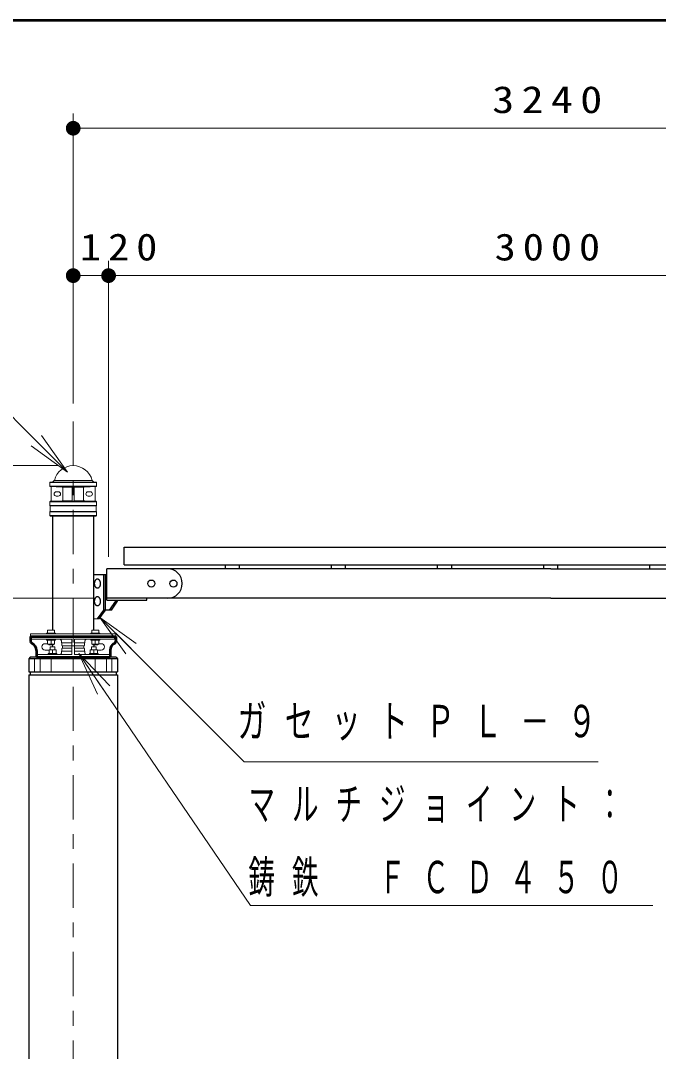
# Model space of a CAD drawing. Units: millimetres on the paper, scale 1:50. Extents: x -365 to 10, y -38 to 257.
# Drawn here: x -83.5 to -40.2, y 187.1 to 257 of the extents above; entities that cross this region are included whole.
import ezdxf

# ---------------------------------------------------------------- set-up
doc = ezdxf.new("R2010")
doc.units = ezdxf.units.MM
doc.linetypes.add('USER2', pattern=[6, 3, -1, 1, -1])
doc.layers.add('LY_1', color=7, linetype='Continuous', lineweight=13)
doc.layers.add('LY_2', color=7, linetype='Continuous', lineweight=13)
doc.styles.add('ＭＳ ゴシック', font='')
doc.styles.get('ＭＳ ゴシック').set_extended_font_data('MS Gothic')

# ---------------------------------------------------------------- blocks, each defined once
blk = doc.blocks.new('filled_dot')
at = {"color": 0, "linetype": 'Continuous', "lineweight": -2, "const_width": 1.25}
blk.add_lwpolyline([(-0.625, 0, 1), (0.625, 0, 1)], format="xyb", close=True, dxfattribs=at)

msp = doc.modelspace()

# ---------------------------------------------------------------- linework, layer by layer
at = {"layer": 'LY_1'}
for p, q in [((-79.907, 231.028), (-79.907, 250.697)), ((-79.907, 249.697), (-15.107, 249.697)), ((-77.507, 220.606), (-77.507, 240.697)), ((-79.907, 239.697), (-73.62, 239.697)), ((-77.507, 239.697), (-17.507, 239.697)), ((-82.057, 228.847), (-80.29, 226.372)), ((-80.29, 226.372), (-82.764, 228.14)), ((-80.29, 226.372), (-82.411, 228.494)), ((-80.907, 226.804), (-109.907, 226.804)), ((-81.487, 225.666), (-81.467, 225.686)), ((-81.487, 225.666), (-78.327, 225.666)), ((-81.487, 225.666), (-81.487, 225.406)), ((-81.487, 225.406), (-81.467, 225.386)), ((-81.487, 225.406), (-78.327, 225.406)), ((-81.467, 225.686), (-78.347, 225.686)), ((-81.467, 225.386), (-78.347, 225.386)), ((-81.467, 225.386), (-80.645, 225.35)), ((-81.407, 225.382), (-81.407, 224.39)), ((-81.305, 225.686), (-81.187, 225.804)), ((-81.187, 225.804), (-78.627, 225.804)), ((-80.607, 225.348), (-79.977, 225.348)), ((-80.607, 225.31), (-80.607, 224.461)), ((-79.977, 225.346), (-79.977, 224.426)), ((-79.207, 225.348), (-79.837, 225.348)), ((-79.837, 225.346), (-79.837, 224.426)), ((-79.207, 225.31), (-79.207, 224.461)), ((-78.347, 225.386), (-79.168, 225.35)), ((-78.509, 225.686), (-78.627, 225.804)), ((-78.407, 225.382), (-78.407, 224.39)), ((-78.347, 225.686), (-78.327, 225.666)), ((-78.347, 225.386), (-78.327, 225.406)), ((-78.327, 225.666), (-78.327, 225.406)), ((-81.057, 225.036), (-80.917, 225.036)), ((-81.057, 224.736), (-80.917, 224.736)), ((-78.757, 225.036), (-78.897, 225.036)), ((-78.757, 224.736), (-78.897, 224.736)), ((-81.447, 224.386), (-81.487, 224.346)), ((-81.487, 224.346), (-81.487, 224.106)), ((-81.487, 224.346), (-78.327, 224.346)), ((-81.487, 224.106), (-81.467, 224.086)), ((-81.487, 224.106), (-78.327, 224.106)), ((-81.467, 224.086), (-81.467, 223.686)), ((-81.467, 224.086), (-78.347, 224.086)), ((-81.447, 224.386), (-80.645, 224.421)), ((-81.447, 224.386), (-78.367, 224.386)), ((-80.607, 224.422), (-79.977, 224.422)), ((-79.207, 224.422), (-79.837, 224.422)), ((-78.367, 224.386), (-79.168, 224.421)), ((-78.367, 224.386), (-78.327, 224.346)), ((-78.327, 224.106), (-78.347, 224.086)), ((-78.347, 224.086), (-78.347, 223.686)), ((-78.327, 224.346), (-78.327, 224.106)), ((-81.467, 223.686), (-81.487, 223.666)), ((-81.487, 223.666), (-81.487, 223.426)), ((-81.487, 223.666), (-78.327, 223.666)), ((-81.487, 223.426), (-81.447, 223.386)), ((-81.487, 223.426), (-78.327, 223.426)), ((-81.467, 223.686), (-78.347, 223.686)), ((-81.447, 223.386), (-78.367, 223.386)), ((-78.327, 223.426), (-78.367, 223.386)), ((-78.347, 223.686), (-78.327, 223.666)), ((-78.327, 223.666), (-78.327, 223.426)), ((-78.427, 217.804), (-99.907, 217.804)), ((-78.101, 216.51), (-75.98, 214.389)), ((-78.101, 216.51), (-75.626, 214.742)), ((-76.333, 214.035), (-78.101, 216.51)), ((-81.707, 215.448), (-81.707, 215.384)), ((-81.106, 215.448), (-81.707, 215.448)), ((-81.167, 215.648), (-81.647, 215.648)), ((-81.647, 215.648), (-81.647, 215.448)), ((-81.167, 215.648), (-81.167, 215.448)), ((-81.106, 215.448), (-81.106, 215.384)), ((-78.707, 215.448), (-78.707, 215.384)), ((-78.106, 215.448), (-78.707, 215.448)), ((-78.647, 215.648), (-78.647, 215.448)), ((-78.167, 215.648), (-78.647, 215.648)), ((-78.167, 215.648), (-78.167, 215.448)), ((-78.106, 215.448), (-78.106, 215.384)), ((-77.007, 215.384), (-82.807, 215.384)), ((-82.807, 215.384), (-82.807, 215.204)), ((-82.807, 215.024), (-79.997, 215.024)), ((-81.807, 214.724), (-81.647, 214.724)), ((-81.707, 214.96), (-81.707, 215.024)), ((-81.707, 214.96), (-81.107, 214.96)), ((-81.647, 214.7), (-81.647, 214.96)), ((-81.407, 214.7), (-81.407, 214.96)), ((-81.167, 214.7), (-81.167, 214.96)), ((-81.107, 214.96), (-81.107, 215.024)), ((-80.707, 214.924), (-80.707, 214.804)), ((-80.667, 214.784), (-80.707, 214.804)), ((-80.667, 214.784), (-80.667, 214.604)), ((-79.997, 214.784), (-80.667, 214.784)), ((-79.997, 215.024), (-79.997, 213.984)), ((-77.007, 215.024), (-79.817, 215.024)), ((-79.817, 215.024), (-79.817, 213.984)), ((-79.817, 214.784), (-79.147, 214.784)), ((-79.147, 214.784), (-79.107, 214.804)), ((-79.147, 214.784), (-79.147, 214.604)), ((-79.107, 214.924), (-79.107, 214.804)), ((-78.707, 214.96), (-78.707, 215.024)), ((-78.107, 214.96), (-78.707, 214.96)), ((-78.647, 214.7), (-78.647, 214.96)), ((-78.407, 214.7), (-78.407, 214.96)), ((-78.167, 214.7), (-78.167, 214.96)), ((-78.007, 214.724), (-78.167, 214.724)), ((-78.107, 214.96), (-78.107, 215.024)), ((-77.007, 215.384), (-77.007, 215.204)), ((-81.807, 214.284), (-81.547, 214.284)), ((-81.647, 214.7), (-81.167, 214.7)), ((-81.607, 214.048), (-81.607, 213.984)), ((-81.607, 214.048), (-81.007, 214.048)), ((-81.567, 214.648), (-81.567, 214.7)), ((-81.567, 214.648), (-81.247, 214.648)), ((-81.547, 214.308), (-81.547, 214.048)), ((-81.547, 214.308), (-81.067, 214.308)), ((-81.467, 214.504), (-81.467, 214.308)), ((-81.147, 214.504), (-81.467, 214.504)), ((-81.307, 214.308), (-81.307, 214.048)), ((-81.247, 214.648), (-81.247, 214.7)), ((-81.147, 214.504), (-81.147, 214.308)), ((-81.067, 214.308), (-81.067, 214.048)), ((-81.007, 214.048), (-81.007, 213.984)), ((-80.707, 214.204), (-80.667, 214.224)), ((-80.707, 214.204), (-80.707, 214.084)), ((-80.627, 214.584), (-80.667, 214.604)), ((-80.667, 214.404), (-80.627, 214.424)), ((-80.667, 214.404), (-80.667, 214.224)), ((-79.997, 214.224), (-80.667, 214.224)), ((-80.627, 214.584), (-80.627, 214.424)), ((-79.997, 214.584), (-80.627, 214.584)), ((-79.997, 214.424), (-80.627, 214.424)), ((-79.857, 214.584), (-79.957, 214.584)), ((-79.817, 214.584), (-79.187, 214.584)), ((-79.817, 214.424), (-79.187, 214.424)), ((-79.817, 214.224), (-79.147, 214.224)), ((-79.529, 214.068), (-77.841, 211.588)), ((-79.529, 214.068), (-77.428, 211.87)), ((-78.255, 211.307), (-79.529, 214.068)), ((-79.187, 214.584), (-79.147, 214.604)), ((-79.187, 214.584), (-79.187, 214.424)), ((-79.147, 214.404), (-79.187, 214.424)), ((-79.147, 214.404), (-79.147, 214.224)), ((-79.107, 214.204), (-79.147, 214.224)), ((-79.107, 214.204), (-79.107, 214.084)), ((-78.807, 214.048), (-78.207, 214.048)), ((-78.807, 214.048), (-78.807, 213.984)), ((-78.747, 214.308), (-78.747, 214.048)), ((-78.267, 214.308), (-78.747, 214.308)), ((-78.347, 214.504), (-78.667, 214.504)), ((-78.667, 214.504), (-78.667, 214.308)), ((-78.167, 214.7), (-78.647, 214.7)), ((-78.567, 214.648), (-78.567, 214.7)), ((-78.247, 214.648), (-78.567, 214.648)), ((-78.507, 214.308), (-78.507, 214.048)), ((-78.347, 214.504), (-78.347, 214.308)), ((-78.267, 214.308), (-78.267, 214.048)), ((-78.007, 214.284), (-78.267, 214.284)), ((-78.247, 214.648), (-78.247, 214.7)), ((-78.207, 214.048), (-78.207, 213.984)), ((-82.532, 213.705), (-82.532, 212.804)), ((-82.407, 213.984), (-79.997, 213.984)), ((-82.157, 213.705), (-82.157, 212.804)), ((-81.407, 213.705), (-81.407, 212.804)), ((-79.907, 213.705), (-79.907, 212.804)), ((-77.407, 213.984), (-79.817, 213.984)), ((-78.407, 213.705), (-78.407, 212.804)), ((-77.657, 213.705), (-77.657, 212.804)), ((-77.282, 213.705), (-77.282, 212.804))]:
    msp.add_line(p, q, dxfattribs=at)
at = {"layer": 'LY_1', "linetype": 'USER2'}
msp.add_line((-79.907, 166.804), (-79.907, 230.028), dxfattribs=at)
at = {"layer": 'LY_1', "lineweight": 25}
for p, q in [((-81.305, 223.386), (-81.305, 215.648)), ((-78.509, 215.648), (-78.509, 223.386)), ((-47.507, 219.804), (-73.507, 219.804)), ((-47.507, 219.804), (-21.507, 219.804)), ((-47.507, 217.804), (-73.507, 217.804)), ((-47.507, 217.804), (-21.507, 217.804))]:
    msp.add_line(p, q, dxfattribs=at)
at = {"layer": 'LY_1', "color": 40, "lineweight": 25}
for p, q in [((-76.447, 221.264), (-18.567, 221.264)), ((-76.447, 220.064), (-76.447, 221.264)), ((-76.447, 220.064), (-18.567, 220.064)), ((-69.587, 219.804), (-69.587, 220.064)), ((-68.627, 219.804), (-68.627, 220.064)), ((-62.387, 219.804), (-62.387, 220.064)), ((-61.427, 219.804), (-61.427, 220.064)), ((-55.187, 219.804), (-55.187, 220.064)), ((-54.227, 219.804), (-54.227, 220.064)), ((-47.987, 219.804), (-47.987, 220.064)), ((-47.027, 219.804), (-47.027, 220.064)), ((-40.787, 219.804), (-40.787, 220.064)), ((-77.019, 217.604), (-77.019, 217.684)), ((-76.891, 217.604), (-77.019, 217.604)), ((-76.891, 217.604), (-76.891, 217.684))]:
    msp.add_line(p, q, dxfattribs=at)
at = {"layer": 'LY_1', "color": 4, "lineweight": 25}
for p, q in [((-73.507, 219.804), (-77.626, 219.804)), ((-77.626, 217.684), (-77.626, 219.804)), ((-77.626, 219.404), (-78.509, 219.404)), ((-77.839, 217.004), (-77.839, 219.404)), ((-77.712, 217.004), (-77.712, 219.404)), ((-73.507, 217.804), (-77.626, 217.804)), ((-77.626, 217.684), (-74.907, 217.684)), ((-77.443, 217.004), (-77.019, 217.604)), ((-77.316, 217.004), (-76.891, 217.604)), ((-74.907, 217.684), (-74.907, 217.804)), ((-78.263, 216.404), (-77.839, 217.004)), ((-78.136, 216.404), (-77.712, 217.004)), ((-77.316, 217.004), (-77.839, 217.004)), ((-82.821, 213.804), (-82.907, 213.704)), ((-76.907, 213.705), (-82.907, 213.705)), ((-82.907, 213.703), (-82.907, 212.804)), ((-76.992, 213.804), (-82.821, 213.804)), ((-76.991, 213.805), (-76.906, 213.705)), ((-76.907, 213.703), (-76.907, 212.804)), ((-82.907, 212.804), (-76.907, 212.804)), ((-82.821, 212.804), (-82.821, 212.604)), ((-76.992, 212.804), (-76.992, 212.604)), ((-82.907, 212.604), (-76.907, 212.604)), ((-82.907, 212.604), (-82.907, 169.004)), ((-76.907, 212.604), (-76.907, 169.004))]:
    msp.add_line(p, q, dxfattribs=at)
at = {"layer": 'LY_1', "color": 4}
msp.add_line((-78.136, 216.404), (-78.509, 216.404), dxfattribs=at)
at = {"layer": 'LY_1', "color": 140, "lineweight": 50}
for p, q in [((-82.807, 215.204), (-77.007, 215.204)), ((-82.807, 215.204), (-82.807, 214.92)), ((-77.007, 215.204), (-77.007, 214.92)), ((-82.407, 214.264), (-82.407, 213.804)), ((-77.407, 214.264), (-77.407, 213.804)), ((-82.407, 213.804), (-77.407, 213.804))]:
    msp.add_line(p, q, dxfattribs=at)
at = {"layer": 'LY_1'}
for points in [[(-80.29, 226.372), (-87.474, 233.557), (-114.78, 233.557)], [(-78.101, 216.51), (-68.3, 206.709), (-44.3, 206.709)], [(-79.529, 214.068), (-67.889, 196.967), (-40.601, 196.967)]]:
    msp.add_lwpolyline(points, dxfattribs=at)
at = {"layer": 'LY_1', "color": 4, "lineweight": 25}
for points in [[(-78.263, 219.104), (-78.282, 219.102), (-78.3, 219.099), (-78.318, 219.093), (-78.336, 219.085), (-78.353, 219.075), (-78.369, 219.063), (-78.385, 219.049), (-78.4, 219.033), (-78.413, 219.016), (-78.426, 218.996), (-78.437, 218.976), (-78.447, 218.954), (-78.456, 218.93), (-78.463, 218.906), (-78.468, 218.881), (-78.472, 218.856), (-78.475, 218.83), (-78.475, 218.804), (-78.475, 218.777), (-78.472, 218.751), (-78.468, 218.726), (-78.463, 218.701), (-78.456, 218.677), (-78.447, 218.654), (-78.437, 218.632), (-78.426, 218.611), (-78.413, 218.591), (-78.4, 218.574), (-78.385, 218.558), (-78.369, 218.544), (-78.353, 218.532), (-78.336, 218.522), (-78.318, 218.514), (-78.3, 218.508), (-78.282, 218.505), (-78.263, 218.504), (-78.245, 218.505), (-78.226, 218.508), (-78.208, 218.514), (-78.191, 218.522), (-78.174, 218.532), (-78.157, 218.544), (-78.142, 218.558), (-78.127, 218.574), (-78.113, 218.591), (-78.101, 218.611), (-78.089, 218.632), (-78.08, 218.654), (-78.071, 218.677), (-78.064, 218.701), (-78.058, 218.726), (-78.054, 218.751), (-78.052, 218.777), (-78.051, 218.804), (-78.052, 218.83), (-78.054, 218.856), (-78.058, 218.881), (-78.064, 218.906), (-78.071, 218.93), (-78.08, 218.954), (-78.089, 218.976), (-78.101, 218.996), (-78.113, 219.016), (-78.127, 219.033), (-78.142, 219.049), (-78.157, 219.063), (-78.174, 219.075), (-78.191, 219.085), (-78.208, 219.093), (-78.226, 219.099), (-78.245, 219.102)], [(-78.263, 217.904), (-78.282, 217.902), (-78.3, 217.899), (-78.318, 217.893), (-78.336, 217.885), (-78.353, 217.875), (-78.369, 217.863), (-78.385, 217.849), (-78.4, 217.833), (-78.413, 217.816), (-78.426, 217.796), (-78.437, 217.776), (-78.447, 217.754), (-78.456, 217.73), (-78.463, 217.706), (-78.468, 217.681), (-78.472, 217.656), (-78.475, 217.63), (-78.475, 217.604), (-78.475, 217.577), (-78.472, 217.551), (-78.468, 217.526), (-78.463, 217.501), (-78.456, 217.477), (-78.447, 217.454), (-78.437, 217.432), (-78.426, 217.411), (-78.413, 217.391), (-78.4, 217.374), (-78.385, 217.358), (-78.369, 217.344), (-78.353, 217.332), (-78.336, 217.322), (-78.318, 217.314), (-78.3, 217.308), (-78.282, 217.305), (-78.263, 217.304), (-78.245, 217.305), (-78.226, 217.308), (-78.208, 217.314), (-78.191, 217.322), (-78.174, 217.332), (-78.157, 217.344), (-78.142, 217.358), (-78.127, 217.374), (-78.113, 217.391), (-78.101, 217.411), (-78.089, 217.432), (-78.08, 217.454), (-78.071, 217.477), (-78.064, 217.501), (-78.058, 217.526), (-78.054, 217.551), (-78.052, 217.577), (-78.051, 217.604), (-78.052, 217.63), (-78.054, 217.656), (-78.058, 217.681), (-78.064, 217.706), (-78.071, 217.73), (-78.08, 217.754), (-78.089, 217.776), (-78.101, 217.796), (-78.113, 217.816), (-78.127, 217.833), (-78.142, 217.849), (-78.157, 217.863), (-78.174, 217.875), (-78.191, 217.885), (-78.208, 217.893), (-78.226, 217.899), (-78.245, 217.902)]]:
    msp.add_lwpolyline(points, close=True, dxfattribs=at)
for centre in [(-74.607, 218.804), (-73.107, 218.804)]:
    msp.add_circle(centre, 0.24, dxfattribs=at)
at = {"layer": 'LY_1'}
for centre, radius, start, end in [((-79.907, 225.484), 1.319, 14.00253, 165.99746), ((-80.647, 225.31), 0.04, 0, 87.5), ((-80.017, 225.346), 0.04, 0, 90), ((-79.797, 225.346), 0.04, 90, 180), ((-79.167, 225.31), 0.04, 92.5, 180), ((-81.057, 224.886), 0.15, 90, 270), ((-80.917, 224.886), 0.15, 270, 90), ((-78.897, 224.886), 0.15, 90, 270), ((-78.757, 224.886), 0.15, 270, 90), ((-80.647, 224.461), 0.04, 272.5, 0), ((-80.017, 224.426), 0.04, 270, 0), ((-79.797, 224.426), 0.04, 180, 270), ((-79.167, 224.461), 0.04, 180, 267.5), ((-81.807, 214.504), 0.22, 90.00001, 267.3386), ((-80.807, 214.924), 0.1, 0, 90), ((-79.007, 214.924), 0.1, 89.99999, 180), ((-78.007, 214.504), 0.22, 270, 90), ((-81.507, 214.504), 0.22, 0.00016, 40.88696), ((-80.807, 214.084), 0.1, 270, 0), ((-79.007, 214.084), 0.1, 179.99999, 270), ((-78.307, 214.504), 0.22, 139.11303, 179.99984)]:
    msp.add_arc(centre, radius, start, end, dxfattribs=at)
at = {"layer": 'LY_1', "color": 4, "lineweight": 25}
msp.add_arc((-73.507, 218.804), 1, 270, 90, dxfattribs=at)
at = {"layer": 'LY_1', "color": 140, "lineweight": 50}
for centre, radius, start, end in [((-82.607, 214.92), 0.2, 180, 242.74229), ((-82.945, 214.264), 0.538, 0, 62.74229), ((-76.869, 214.264), 0.538, 117.25771, 179.99999), ((-77.207, 214.92), 0.2, 297.25771, 0)]:
    msp.add_arc(centre, radius, start, end, dxfattribs=at)
at = {"layer": 'LY_2', "lineweight": 50}
msp.add_line((0, 257), (-365, 257), dxfattribs=at)

# ---------------------------------------------------------------- block references
at = {"layer": 'LY_1', "xscale": 0.4, "yscale": 0.4}
for p in [(-79.907, 249.697), (-79.907, 239.697), (-77.507, 239.697)]:
    msp.add_blockref('filled_dot', p, dxfattribs=at)
at = {"layer": 'LY_1', "xscale": 0.4, "yscale": 0.4, "rotation": 180}
msp.add_blockref('filled_dot', (-77.507, 239.697), dxfattribs=at)

# ---------------------------------------------------------------- texts
at = {"layer": 'LY_1', "style": 'ＭＳ ゴシック'}
for s, insert, char_height, attachment_point in [('\\T1.33;\\W1.2;3240', (-47.507, 250.697), 1.833, 8), ('\\T1.33;\\W1.15;120', (-76.588, 240.697), 1.833, 8), ('\\T1.33;\\W1.15;3000', (-47.507, 240.697), 1.833, 8), ('\\T1.64;\\W0.65;ガセットＰＬ－９', (-68.754, 209.359), 2.199, 4), ('\\T1.64;\\W0.6;マルチジョイント：', (-68.018, 203.767), 2.199, 4), ('\\T1.64;\\W0.6;鋳鉄\u3000ＦＣＤ４５０', (-68.018, 198.767), 2.199, 4)]:
    msp.add_mtext(s, dxfattribs=dict(at, insert=insert, char_height=char_height, attachment_point=attachment_point))

doc.saveas('drawing.dxf')
